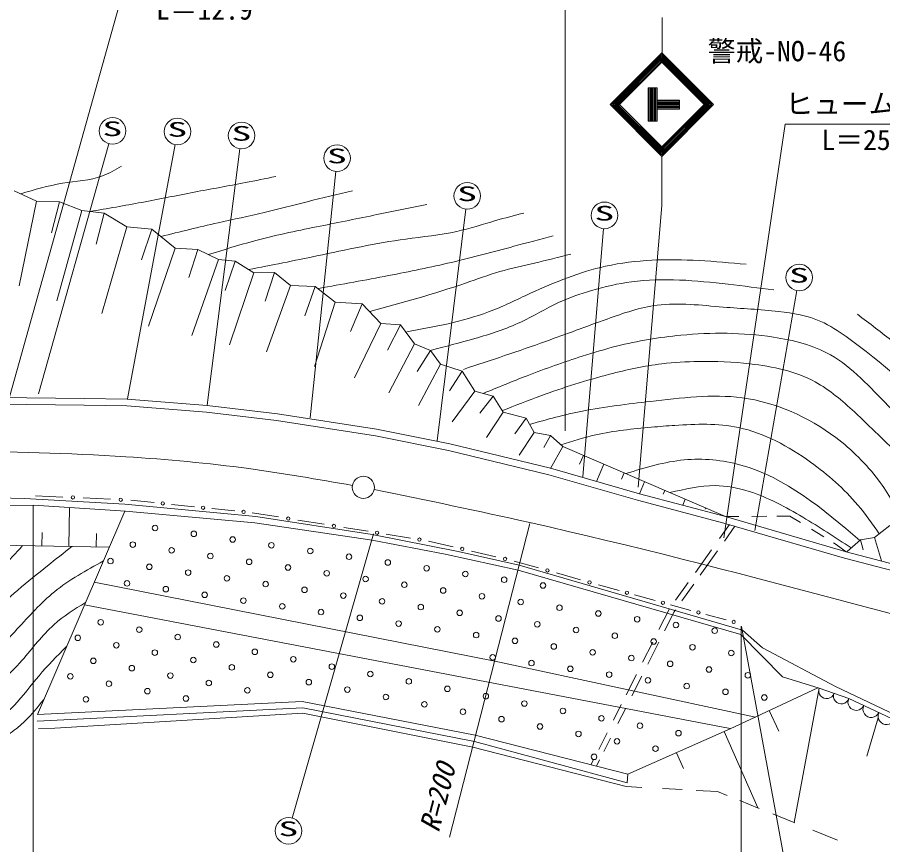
# Model space of a CAD drawing. Units: millimetres, scale not verified. Extents: x 40000 to 680000, y 20000 to 380000.
# Drawn here: x 132974 to 210988, y 262970 to 337532 of the extents above; entities that cross this region are included whole.
import ezdxf
from ezdxf.enums import TextEntityAlignment as Align

# ---------------------------------------------------------------- set-up
doc = ezdxf.new("R2010")
doc.units = ezdxf.units.MM
doc.header["$LTSCALE"] = 1000
for name, color, linetype, lineweight in [('M-BGD', 2, 'Continuous', 13), ('M-BMK', 3, 'Continuous', 13), ('M-TTL', 7, 'Continuous', 13), ('M-TTL-FRAM', 7, 'Continuous', 13), ('M-TTL-LINE', 7, 'Continuous', 13), ('M-TTL-TXT', 7, 'Continuous', 13)]:
    doc.layers.add(name, color=color, linetype=linetype, lineweight=lineweight)
doc.styles.add('ＭＳ ゴシック', font='')
doc.styles.get('ＭＳ ゴシック').set_extended_font_data('MS Gothic')

msp = doc.modelspace()

# ---------------------------------------------------------------- linework, layer by layer
at = {"layer": 'M-BGD'}
for points, knots in [([(83988, 293614), (88183, 294533), (92379, 295452), (96614, 296153), (99846, 296689), (103100, 297097), (106362, 297419), (108764, 297655), (111170, 297844), (113579, 297992), (118081, 298268), (122592, 298399), (127103, 298407), (132328, 298417), (137552, 298263), (142767, 297927), (146470, 297687), (150169, 297356), (153845, 296859), (156971, 296436), (160080, 295892), (163189, 295349)], [0, 0, 0, 0, 1, 1, 1, 2, 2, 2, 3, 3, 3, 4, 4, 4, 5, 5, 5, 6, 6, 6, 7, 7, 7, 7]), ([(165152, 294986), (169838, 294013), (174524, 293041), (179192, 291993), (197547, 287873), (215624, 282580), (233858, 277928), (236755, 277188), (239657, 276465), (242580, 275830), (244780, 275352), (246991, 274924), (249216, 274588), (251704, 274211), (254208, 273949), (256700, 273599), (257967, 273422), (259231, 273221), (260495, 273021)], [0, 0, 0, 0, 1, 1, 1, 2, 2, 2, 3, 3, 3, 4, 4, 4, 5, 5, 5, 6, 6, 6, 6])]:
    msp.add_open_spline(points, degree=3, knots=knots, dxfattribs=at)
at = {"layer": 'M-BMK'}
msp.add_circle((164174, 295174), 1000, dxfattribs=at)
at = {"layer": 'M-TTL'}
for p, q in [((132702, 321908), (134698, 320968)), ((134698, 320968), (133152, 313330)), ((134698, 320968), (136789, 320898)), ((136789, 320898), (136047, 318118)), ((136789, 320898), (138786, 320123)), ((138786, 320123), (136529, 311972)), ((138786, 320123), (140806, 319888)), ((140806, 319888), (140078, 317102)), ((140806, 319888), (142849, 318643)), ((142849, 318643), (140603, 310834)), ((142849, 318643), (145104, 318455)), ((145104, 318455), (144172, 315674)), ((145104, 318455), (147195, 316740)), ((147195, 316740), (144816, 309708)), ((147195, 316740), (149239, 316623)), ((149239, 316623), (148425, 314087)), ((149239, 316623), (151118, 315706)), ((151118, 315706), (148714, 308853)), ((151118, 315706), (152621, 315542)), ((152621, 315542), (151725, 312913)), ((152621, 315542), (154289, 314508)), ((154289, 314508), (152091, 308008)), ((154289, 314508), (156145, 314532)), ((156145, 314532), (155312, 311961)), ((156145, 314532), (157601, 313357)), ((157601, 313357), (155426, 307379)), ((157601, 313357), (159833, 313287)), ((159833, 313287), (158898, 310628)), ((159833, 313287), (161618, 311854)), ((161618, 311854), (159762, 306063)), ((161618, 311854), (164061, 311713)), ((164061, 311713), (163024, 309231)), ((164061, 311713), (165752, 309928)), ((165752, 309928), (163378, 305054)), ((165752, 309928), (167508, 309810)), ((167508, 309810), (166357, 307549)), ((167508, 309810), (168782, 308096)), ((168782, 308096), (166458, 303680)), ((168782, 308096), (170237, 307501)), ((170237, 307501), (169023, 305613)), ((170237, 307501), (171118, 306283)), ((171118, 306283), (169145, 302546)), ((171118, 306283), (173092, 305653)), ((173092, 305653), (171942, 303867)), ((173092, 305653), (174225, 303848)), ((174225, 303848), (172165, 301072)), ((174225, 303848), (175863, 303386)), ((126313, 303346), (138996, 303185)), ((126324, 302746), (138987, 302585)), ((138996, 303185), (142869, 303121)), ((142869, 303121), (150098, 302540)), ((175863, 303386), (174672, 301868)), ((175863, 303386), (176786, 301959)), ((138987, 302585), (142840, 302521)), ((142840, 302521), (150039, 301942)), ((150039, 301942), (156342, 301203)), ((150098, 302540), (156423, 301797)), ((176786, 301959), (175258, 299652)), ((176786, 301959), (178844, 301413)), ((156342, 301203), (165258, 299819)), ((156423, 301797), (165363, 300410)), ((178844, 301413), (177814, 299995)), ((178844, 301413), (179557, 300111)), ((165363, 300410), (171978, 299087)), ((165258, 299819), (171849, 298501)), ((179557, 300111), (178213, 298078)), ((179557, 300111), (181027, 299859)), ((181027, 299859), (180439, 298768)), ((181027, 299859), (182160, 298852)), ((171978, 299087), (181047, 296892)), ((182160, 298852), (181027, 296878)), ((182160, 298852), (196828, 292535)), ((171849, 298501), (180894, 296312)), ((184007, 298056), (183667, 297267)), ((185174, 295710), (185844, 297265)), ((181047, 296892), (189050, 294601)), ((187681, 296474), (187437, 295909)), ((180894, 296312), (188891, 294022)), ((189518, 295683), (189052, 294600)), ((129466, 294262), (133608, 294174)), ((133608, 294174), (142655, 293645)), ((134611, 294415), (137070, 294303)), ((138914, 294218), (141373, 294105)), ((189050, 294601), (196828, 292535)), ((191355, 294892), (191208, 294551)), ((122950, 293443), (134424, 293564)), ((134424, 293564), (142736, 293028)), ((137633, 289850), (137694, 293353)), ((142655, 293645), (154492, 292558)), ((143217, 294020), (145300, 293803)), ((146862, 293640), (148944, 293422)), ((188891, 294022), (196667, 291957)), ((193192, 294101), (192960, 293563)), ((142673, 293032), (134780, 274707)), ((142736, 293028), (154394, 291961)), ((150506, 293259), (152589, 293042)), ((154151, 292879), (156509, 292502)), ((154492, 292558), (164978, 290913)), ((195029, 293310), (194985, 293209)), ((199183, 292555), (200539, 292567)), ((201432, 292574), (202624, 292584)), ((202624, 292584), (203568, 292008)), ((154394, 291961), (164953, 290399)), ((158278, 292220), (160637, 291844)), ((197164, 291813), (196277, 290567)), ((196667, 291957), (207543, 288794)), ((196828, 292535), (198024, 292545)), ((196828, 292535), (207703, 289373)), ((135184, 289892), (135204, 291092)), ((140083, 289807), (140103, 291007)), ((162406, 291561), (164589, 291210)), ((197673, 291665), (196723, 290331)), ((204561, 291401), (205681, 290717)), ((210250, 290664), (211647, 291744)), ((164953, 290399), (171560, 289149)), ((164978, 290913), (172703, 289386)), ((166226, 290947), (168409, 290595)), ((170046, 290332), (172254, 289817)), ((207775, 289395), (208981, 290442)), ((208981, 290442), (210250, 290664)), ((208981, 290442), (209234, 289554)), ((210250, 290664), (210885, 288538)), ((122957, 290102), (141275, 289787)), ((195545, 289538), (194102, 287510)), ((196108, 289467), (194527, 287245)), ((206561, 290178), (206794, 290036)), ((206794, 290036), (207703, 289373)), ((171560, 289149), (178123, 287698)), ((172703, 289386), (178226, 288152)), ((173910, 289432), (176118, 288917)), ((207543, 288794), (234917, 281570)), ((207703, 289373), (235063, 282152)), ((177774, 288532), (179945, 287917)), ((178226, 288152), (198346, 282307)), ((178123, 287698), (198190, 281916)), ((181572, 287456), (183743, 286841)), ((139917, 286634), (176019, 279519)), ((185371, 286380), (187227, 285866)), ((193451, 286596), (192320, 285006)), ((193960, 286448), (192886, 284939)), ((188620, 285480), (190477, 284965)), ((139037, 284591), (197241, 273427)), ((191760, 284220), (190817, 282348)), ((191869, 284580), (193688, 284090)), ((192304, 284122), (192190, 283961)), ((192190, 283961), (191318, 282231)), ((195053, 283723), (196872, 283234)), ((198190, 281916), (201963, 278099)), ((198346, 282307), (200160, 280704)), ((190253, 281227), (189340, 279414)), ((190817, 281235), (189815, 279244)), ((200160, 280704), (206728, 277222)), ((176019, 279519), (199531, 274476)), ((188785, 278312), (187855, 276463)), ((189269, 278160), (188373, 276382)), ((201963, 278099), (205266, 277073)), ((197238, 273403), (205153, 277108)), ((203015, 264957), (205266, 277073)), ((205266, 277073), (207923, 276135)), ((206728, 277222), (217235, 272254)), ((134780, 274707), (158657, 275883)), ((158657, 275883), (174264, 272839)), ((187425, 275609), (186709, 274187)), ((207923, 276135), (217432, 271693)), ((134774, 274097), (158708, 275309)), ((158709, 274815), (136368, 273457)), ((158708, 275309), (174183, 272280)), ((174027, 271750), (158709, 274815)), ((187818, 275279), (187120, 273893)), ((200757, 275050), (201620, 273205)), ((210585, 274393), (209573, 270949)), ((136368, 273457), (134881, 273430)), ((188010, 269326), (197238, 273403)), ((199726, 266288), (196690, 273160)), ((174183, 272280), (187967, 268542)), ((174264, 272839), (188010, 269326)), ((186136, 273049), (185384, 271556)), ((186458, 272577), (185849, 271368)), ((187857, 268203), (174027, 271750)), ((192391, 271261), (193022, 269832)), ((184936, 270667), (184689, 270175)), ((185464, 270604), (185185, 270048)), ((187967, 268542), (188010, 269326)), ((189272, 268127), (187857, 268203)), ((192913, 267930), (191138, 268026)), ((196092, 267758), (194161, 267863)), ((196965, 267405), (196092, 267758)), ((199866, 266231), (198097, 266947)), ((203068, 264935), (201078, 265741)), ((206914, 263379), (204687, 264280))]:
    msp.add_line(p, q, dxfattribs=at)
for centre, radius in [((137992, 294260), 150), ((142295, 294063), 150), ((146081, 293721), 150), ((149725, 293341), 150), ((153370, 292960), 150), ((157394, 292361), 150), ((161521, 291702), 150), ((145392, 291507), 250), ((148889, 290989), 250), ((165407, 291078), 150), ((143384, 290017), 250), ((152387, 290471), 250), ((169228, 290464), 150), ((146882, 289499), 250), ((155884, 289954), 250), ((159382, 289436), 250), ((173082, 289625), 150), ((141377, 288527), 250), ((150379, 288982), 250), ((153877, 288464), 250), ((162879, 288919), 250), ((176946, 288724), 150), ((144874, 288009), 250), ((157374, 287946), 250), ((166377, 288401), 250), ((169874, 287883), 250), ((148372, 287492), 250), ((151869, 286974), 250), ((160872, 287429), 250), ((164369, 286911), 250), ((173372, 287366), 250), ((176869, 286848), 250), ((180759, 287686), 150), ((142867, 286519), 250), ((155367, 286456), 250), ((167867, 286394), 250), ((180366, 286331), 250), ((184557, 286611), 150), ((146364, 286002), 250), ((149862, 285484), 250), ((158864, 285939), 250), ((162362, 285421), 250), ((171364, 285876), 250), ((174861, 285358), 250), ((187924, 285673), 150), ((153359, 284966), 250), ((165859, 284904), 250), ((178359, 284841), 250), ((191173, 284773), 150), ((156857, 284449), 250), ((160354, 283931), 250), ((169356, 284386), 250), ((172854, 283868), 250), ((181856, 284323), 250), ((185354, 283806), 250), ((194371, 283907), 150), ((140495, 283014), 250), ((163852, 283414), 250), ((176351, 283351), 250), ((188851, 283288), 250), ((197554, 283051), 150), ((143967, 282348), 250), ((167349, 282896), 250), ((170846, 282379), 250), ((179849, 282833), 250), ((183346, 282316), 250), ((192349, 282770), 250), ((195846, 282253), 250), ((138425, 281611), 250), ((147439, 281682), 250), ((174344, 281861), 250), ((186844, 281798), 250), ((141898, 280945), 250), ((150911, 281016), 250), ((177841, 281343), 250), ((181339, 280826), 250), ((190341, 281280), 250), ((193839, 280763), 250), ((145370, 280279), 250), ((154384, 280350), 250), ((175834, 279853), 250), ((184836, 280308), 250), ((197336, 280245), 250), ((139829, 279542), 250), ((148842, 279613), 250), ((157856, 279684), 250), ((179331, 279336), 250), ((188334, 279791), 250), ((191831, 279273), 250), ((143301, 278876), 250), ((152314, 278947), 250), ((155787, 278281), 250), ((161328, 279018), 250), ((164800, 278352), 250), ((182829, 278818), 250), ((186326, 278301), 250), ((195328, 278755), 250), ((137760, 278139), 250), ((146773, 278210), 250), ((150245, 277544), 250), ((159259, 277615), 250), ((168273, 277686), 250), ((189824, 277783), 250), ((198826, 278238), 250), ((141232, 277473), 250), ((144704, 276807), 250), ((153718, 276878), 250), ((162731, 276949), 250), ((171745, 277020), 250), ((193321, 277265), 250), ((196818, 276748), 250), ((139163, 276070), 250), ((148176, 276141), 250), ((166203, 276283), 250), ((175217, 276354), 250), ((200316, 276230), 250), ((169676, 275617), 250), ((178689, 275689), 250), ((173148, 274951), 250), ((182162, 275023), 250), ((176620, 274285), 250), ((180092, 273619), 250), ((185634, 274357), 250), ((189106, 273691), 250), ((183565, 272953), 250), ((192578, 273025), 250), ((187037, 272287), 250), ((190509, 271621), 250), ((184968, 270884), 250)]:
    msp.add_circle(centre, radius, dxfattribs=at)
for centre, radius, start, end in [((205931, 276838), 704, 160.55997, 340.55997), ((207259, 276369), 704, 160.55997, 340.55997), ((208602, 275818), 750, 154.96102, 334.96102), ((209960, 275183), 750, 154.96102, 334.96102), ((211319, 274549), 750, 154.96102, 334.96102)]:
    msp.add_arc(centre, radius, start, end, dxfattribs=at)
at = {"layer": 'M-TTL-FRAM'}
for points, knots in [([(150215, 316146), (151556, 316571), (152897, 316996), (154254, 317362), (156133, 317869), (158043, 318261), (159953, 318649), (161669, 318997), (163385, 319342), (165100, 319691), (166694, 320015), (168287, 320343), (169880, 320671)], [0, 0, 0, 0, 1, 1, 1, 2, 2, 2, 3, 3, 3, 4, 4, 4, 4]), ([(170228, 307512), (171557, 307857), (172886, 308202), (174209, 308584), (175628, 308993), (177040, 309444), (178371, 310073), (179522, 310617), (180613, 311293), (181769, 311829), (182726, 312273), (183729, 312620), (184746, 312917), (185925, 313261), (187124, 313538), (188335, 313699), (191210, 314083), (194153, 313816), (197051, 313478), (198433, 313316), (199803, 313139), (201174, 312962)], [0, 0, 0, 0, 1, 1, 1, 2, 2, 2, 3, 3, 3, 4, 4, 4, 5, 5, 5, 6, 6, 6, 7, 7, 7, 7]), ([(208709, 310772), (210890, 309112), (213071, 307452), (215089, 305612), (217023, 303849), (218806, 301921), (220719, 300123), (221700, 299200), (222716, 298311), (223862, 297590), (224624, 297110), (225444, 296705), (226301, 296464), (227478, 296133), (228727, 296111), (229960, 295995), (231809, 295820), (233624, 295433), (235449, 295338), (237635, 295225), (239835, 295530), (242064, 295573), (244845, 295626), (247670, 295268), (250320, 295807), (252495, 296249), (254551, 297295), (256607, 298341)], [0, 0, 0, 0, 1, 1, 1, 2, 2, 2, 3, 3, 3, 4, 4, 4, 5, 5, 5, 6, 6, 6, 7, 7, 7, 8, 8, 8, 9, 9, 9, 9]), ([(181983, 299009), (183021, 299334), (184059, 299658), (185116, 299899), (186765, 300274), (188461, 300447), (190147, 300594), (190852, 300655), (191556, 300712), (192265, 300759), (194178, 300888), (196133, 300951), (197991, 300561), (200323, 300071), (202502, 298867), (204478, 297450), (206060, 296314), (207513, 295042), (208747, 293577), (209438, 292758), (210060, 291878), (210683, 290999)], [0, 0, 0, 0, 1, 1, 1, 2, 2, 2, 3, 3, 3, 4, 4, 4, 5, 5, 5, 6, 6, 6, 7, 7, 7, 7]), ([(133452, 289922), (132240, 288614), (131027, 287306), (129813, 285996), (128425, 284498), (127035, 282996), (125461, 281692), (123822, 280333), (121982, 279187), (120008, 278391), (118359, 277726), (116615, 277305), (114843, 277100), (112916, 276877), (110955, 276908), (109055, 277004), (107690, 277073), (106355, 277175), (104894, 277052), (104071, 276983), (103207, 276841), (102646, 276383), (101822, 275708), (101652, 274346), (101499, 273130), (101381, 272196), (101272, 271348), (101164, 270500)], [0, 0, 0, 0, 1, 1, 1, 2, 2, 2, 3, 3, 3, 4, 4, 4, 5, 5, 5, 6, 6, 6, 7, 7, 7, 8, 8, 8, 9, 9, 9, 9]), ([(135358, 276049), (134825, 275388), (134293, 274726), (133687, 274135), (133429, 273882), (133157, 273642), (132874, 273417), (132400, 273039), (131896, 272702), (131391, 272365)], [0, 0, 0, 0, 1, 1, 1, 2, 2, 2, 3, 3, 3, 3])]:
    msp.add_open_spline(points, degree=3, knots=knots, dxfattribs=at)
at = {"layer": 'M-TTL-LINE'}
for points, knots in [([(133287, 321633), (134520, 321998), (135754, 322363), (137034, 322571), (138252, 322769), (139511, 322824), (140649, 323245), (141243, 323465), (141804, 323784), (142365, 324103)], [0, 0, 0, 0, 1, 1, 1, 2, 2, 2, 3, 3, 3, 3]), ([(139536, 320035), (141094, 320300), (142651, 320564), (144204, 320855), (145778, 321151), (147348, 321474), (148922, 321774), (150453, 322066), (151988, 322337), (153518, 322632), (154439, 322810), (155357, 322997), (156276, 323184)], [0, 0, 0, 0, 1, 1, 1, 2, 2, 2, 3, 3, 3, 4, 4, 4, 4]), ([(145930, 317777), (147639, 318205), (149348, 318633), (151067, 319017), (152455, 319326), (153850, 319607), (155234, 319936), (156526, 320243), (157807, 320591), (159095, 320916), (160459, 321261), (161830, 321579), (163201, 321897)], [0, 0, 0, 0, 1, 1, 1, 2, 2, 2, 3, 3, 3, 4, 4, 4, 4]), ([(153829, 314793), (155879, 315198), (157929, 315603), (159975, 316029), (162639, 316584), (165296, 317174), (167995, 317547), (169529, 317758), (171077, 317900), (172583, 318233), (173765, 318494), (174921, 318873), (176087, 319208), (176939, 319453), (177796, 319674), (178652, 319895)], [0, 0, 0, 0, 1, 1, 1, 2, 2, 2, 3, 3, 3, 4, 4, 4, 5, 5, 5, 5]), ([(160156, 313103), (162253, 313480), (164350, 313857), (166442, 314259), (168339, 314624), (170233, 315010), (172114, 315451), (174002, 315894), (175877, 316392), (177749, 316896), (178926, 317213), (180102, 317533), (181278, 317852)], [0, 0, 0, 0, 1, 1, 1, 2, 2, 2, 3, 3, 3, 4, 4, 4, 4]), ([(164744, 311008), (167643, 311807), (170542, 312605), (173387, 313582), (174414, 313934), (175434, 314310), (176476, 314611), (177502, 314909), (178550, 315134), (179592, 315379), (180689, 315637), (181780, 315918), (182872, 316198)], [0, 0, 0, 0, 1, 1, 1, 2, 2, 2, 3, 3, 3, 4, 4, 4, 4]), ([(168077, 309192), (170584, 309644), (173091, 310095), (175446, 310981), (176735, 311465), (177978, 312079), (179239, 312661), (181428, 313670), (183671, 314581), (186013, 315099), (187382, 315402), (188784, 315570), (190186, 315641), (193019, 315785), (195851, 315532), (198682, 315279)], [0, 0, 0, 0, 1, 1, 1, 2, 2, 2, 3, 3, 3, 4, 4, 4, 5, 5, 5, 5]), ([(173190, 305806), (175670, 306627), (178150, 307448), (180602, 308324), (182449, 308983), (184280, 309674), (186142, 310342), (187620, 310873), (189117, 311389), (190652, 311588), (192611, 311841), (194630, 311578), (196622, 311416), (198289, 311281), (199936, 311217), (201604, 311029), (202914, 310882), (204237, 310657), (205426, 310127), (206232, 309769), (206976, 309270), (207703, 308753), (210969, 306430), (213894, 303735), (216808, 301022), (218098, 299822), (219385, 298618), (220673, 297415), (221188, 296934), (221703, 296453), (222217, 295973)], [0, 0, 0, 0, 1, 1, 1, 2, 2, 2, 3, 3, 3, 4, 4, 4, 5, 5, 5, 6, 6, 6, 7, 7, 7, 8, 8, 8, 9, 9, 9, 10, 10, 10, 10]), ([(174980, 303635), (176292, 304177), (177603, 304720), (178927, 305231), (180570, 305866), (182231, 306453), (183909, 306992), (184931, 307321), (185960, 307631), (187001, 307894), (188903, 308374), (190847, 308696), (192799, 308882), (195565, 309145), (198346, 309134), (201131, 308710), (202934, 308436), (204739, 307990), (206285, 307121), (208275, 306004), (209839, 304188), (211482, 302525), (212973, 301018), (214529, 299636), (216078, 298231), (217284, 297136), (218485, 296028), (219687, 294919)], [0, 0, 0, 0, 1, 1, 1, 2, 2, 2, 3, 3, 3, 4, 4, 4, 5, 5, 5, 6, 6, 6, 7, 7, 7, 8, 8, 8, 9, 9, 9, 9]), ([(176703, 302087), (177856, 302544), (179008, 303001), (180172, 303427), (182200, 304170), (184264, 304817), (186357, 305360), (187914, 305764), (189487, 306110), (191081, 306305), (192178, 306439), (193285, 306502), (194388, 306520), (195934, 306545), (197474, 306482), (199027, 306305), (201070, 306072), (203137, 305642), (204911, 304673), (206201, 303968), (207337, 302978), (208433, 301967), (209887, 300626), (211273, 299248), (212685, 297887), (213864, 296750), (215062, 295626), (216250, 294494), (216554, 294204), (216858, 293913), (217161, 293623)], [0, 0, 0, 0, 1, 1, 1, 2, 2, 2, 3, 3, 3, 4, 4, 4, 5, 5, 5, 6, 6, 6, 7, 7, 7, 8, 8, 8, 9, 9, 9, 10, 10, 10, 10]), ([(179152, 300851), (180736, 301290), (182320, 301730), (183925, 302050), (185940, 302453), (187987, 302668), (190048, 302911), (192808, 303235), (195593, 303608), (198322, 303242), (201342, 302836), (204292, 301525), (206761, 299667), (208224, 298566), (209518, 297274), (210600, 295828), (211495, 294634), (212245, 293335), (212995, 292036)], [0, 0, 0, 0, 1, 1, 1, 2, 2, 2, 3, 3, 3, 4, 4, 4, 5, 5, 5, 6, 6, 6, 6]), ([(187829, 296411), (189562, 296946), (191296, 297481), (193092, 297648), (194793, 297807), (196551, 297635), (198189, 297185), (202256, 296067), (205588, 293229), (208921, 290390)], [0, 0, 0, 0, 1, 1, 1, 2, 2, 2, 3, 3, 3, 3]), ([(191813, 294695), (193161, 295020), (194510, 295345), (195873, 295331), (196908, 295321), (197952, 295116), (198950, 294802), (200664, 294263), (202246, 293404), (203783, 292485), (205264, 291599), (206703, 290657), (208143, 289715)], [0, 0, 0, 0, 1, 1, 1, 2, 2, 2, 3, 3, 3, 4, 4, 4, 4]), ([(137897, 289845), (137163, 289264), (136430, 288684), (135696, 288101), (133899, 286672), (132104, 285227), (130530, 283557), (129486, 282448), (128539, 281240), (127422, 280209), (126441, 279304), (125329, 278536), (124169, 277865), (122491, 276894), (120714, 276125), (118860, 275522), (117192, 274978), (115462, 274568), (113743, 274469), (112323, 274388), (110912, 274520), (109438, 274756), (108115, 274969), (106742, 275266), (105564, 274756), (104895, 274467), (104289, 273917), (103938, 273274), (103510, 272489), (103461, 271566), (103412, 270643)], [0, 0, 0, 0, 1, 1, 1, 2, 2, 2, 3, 3, 3, 4, 4, 4, 5, 5, 5, 6, 6, 6, 7, 7, 7, 8, 8, 8, 9, 9, 9, 10, 10, 10, 10]), ([(140736, 288537), (139198, 287692), (137659, 286848), (136318, 285757), (135101, 284767), (134046, 283575), (132970, 282409), (131578, 280901), (130149, 279436), (128570, 278152), (127453, 277245), (126262, 276428), (125030, 275665), (123763, 274880), (122454, 274152), (121060, 273656), (119905, 273245), (118690, 272994), (117473, 272795), (116456, 272630), (115436, 272501), (114412, 272413), (113315, 272318), (112214, 272270), (111112, 272221)], [0, 0, 0, 0, 1, 1, 1, 2, 2, 2, 3, 3, 3, 4, 4, 4, 5, 5, 5, 6, 6, 6, 7, 7, 7, 8, 8, 8, 8]), ([(139127, 284799), (138129, 284181), (137131, 283562), (136270, 282792), (135209, 281843), (134354, 280663), (133400, 279587), (132215, 278249), (130876, 277070), (129478, 275952), (127924, 274710), (126297, 273544), (124504, 272700), (123509, 272231), (122463, 271862), (121395, 271600), (120450, 271368), (119488, 271221), (118526, 271074)], [0, 0, 0, 0, 1, 1, 1, 2, 2, 2, 3, 3, 3, 4, 4, 4, 5, 5, 5, 6, 6, 6, 6]), ([(137412, 280819), (136560, 279969), (135707, 279118), (134931, 278200), (134178, 277310), (133496, 276357), (132683, 275522), (131986, 274806), (131192, 274178), (130339, 273656), (129633, 273225), (128886, 272866), (128139, 272508)], [0, 0, 0, 0, 1, 1, 1, 2, 2, 2, 3, 3, 3, 4, 4, 4, 4])]:
    msp.add_open_spline(points, degree=3, knots=knots, dxfattribs=at)
at = {"layer": 'M-TTL-TXT'}
for p, q in [((182354, 300273), (182354, 348461)), ((132103, 302664), (142457, 339707)), ((191110, 337526), (191113, 335659)), ((191110, 337526), (191113, 335544)), ((191113, 335544), (191115, 334249)), ((186406, 329666), (191073, 334333)), ((186547, 329666), (191073, 334192)), ((186688, 329666), (191073, 334050)), ((186830, 329666), (191073, 333909)), ((191073, 334333), (195739, 329666)), ((191073, 334192), (195598, 329666)), ((191073, 334050), (195457, 329666)), ((191073, 333909), (195315, 329666)), ((186901, 329595), (191143, 333838)), ((186971, 329525), (191214, 333767)), ((187042, 329454), (191285, 333697)), ((190860, 333697), (195103, 329454)), ((190931, 333767), (195174, 329525)), ((191002, 333838), (195244, 329595)), ((190650, 331166), (189850, 331166)), ((189850, 331166), (189850, 328166)), ((189950, 331166), (189950, 328166)), ((190050, 331166), (190050, 328166)), ((190150, 331166), (190150, 328166)), ((190250, 331166), (190250, 328166)), ((190350, 331166), (190350, 328166)), ((190450, 331166), (190450, 328166)), ((190550, 331166), (190550, 328166)), ((190650, 331166), (190650, 328166)), ((192671, 330066), (190650, 330066)), ((192671, 330066), (192671, 329266)), ((186406, 329666), (191073, 324999)), ((186547, 329666), (191073, 325141)), ((186688, 329666), (191073, 325282)), ((186830, 329666), (191073, 325423)), ((186901, 329737), (191143, 325494)), ((186971, 329808), (191214, 325565)), ((187042, 329878), (191285, 325636)), ((192671, 329966), (190650, 329966)), ((192671, 329866), (190650, 329866)), ((192671, 329766), (190650, 329766)), ((192671, 329666), (190650, 329666)), ((192671, 329566), (190650, 329566)), ((192671, 329466), (190650, 329466)), ((192671, 329366), (190650, 329366)), ((192671, 329266), (190650, 329266)), ((190860, 325636), (195103, 329878)), ((190931, 325565), (195174, 329808)), ((191002, 325494), (195244, 329737)), ((191073, 325423), (195315, 329666)), ((191073, 325282), (195457, 329666)), ((191073, 325141), (195598, 329666)), ((191073, 324999), (195739, 329666)), ((190650, 328166), (189850, 328166)), ((196659, 290623), (202187, 327914)), ((202187, 327914), (221586, 327914)), ((141236, 326139), (134888, 303592)), ((147191, 326060), (142895, 303164)), ((153044, 325689), (150098, 302565)), ((191073, 324999), (191073, 320583)), ((161676, 323649), (159383, 301438)), ((173394, 320247), (170830, 299365)), ((191073, 320583), (188935, 295190)), ((183966, 296111), (185813, 318488)), ((199475, 291299), (203253, 312905)), ((134397, 293572), (134397, 255274)), ((179183, 291930), (171948, 263662)), ((165099, 290978), (157759, 265367)), ((198226, 282660), (198226, 255274)), ((198253, 282633), (202779, 258096))]:
    msp.add_line(p, q, dxfattribs=at)
for centre in [(141561, 327294), (147412, 327239), (153196, 326879), (161800, 324843), (173540, 321438), (185912, 319684), (203460, 314087), (157429, 264213)]:
    msp.add_circle(centre, 1200, dxfattribs=at)

# ---------------------------------------------------------------- texts
at = {"layer": 'M-TTL-TXT', "style": 'ＭＳ ゴシック'}
for s, p in [('L＝12.9', (145467, 336772)), ('警戒-NO-46', (195217, 333022)), ('ヒューム管φ500', (202217, 328272)), ('L＝25.0', (205467, 325022))]:
    msp.add_text(s, height=1833, dxfattribs=at).set_placement(p, align=Align.BOTTOM_LEFT)
at = {"layer": 'M-TTL-TXT', "style": 'ＭＳ ゴシック', "width": 2}
for p in [(140642, 326431), (146494, 326376), (152277, 326016), (160881, 323980), (172622, 320575), (184993, 318821), (202541, 313225), (156510, 263350)]:
    msp.add_text('S', height=1320, dxfattribs=at).set_placement(p, align=Align.BOTTOM_LEFT)
at = {"layer": 'M-TTL-TXT', "style": 'ＭＳ ゴシック', "oblique": 15}
msp.add_text('R=200', height=1833, rotation=75.478, dxfattribs=at).set_placement((171498, 263846), align=Align.BOTTOM_LEFT)

doc.saveas('drawing.dxf')
